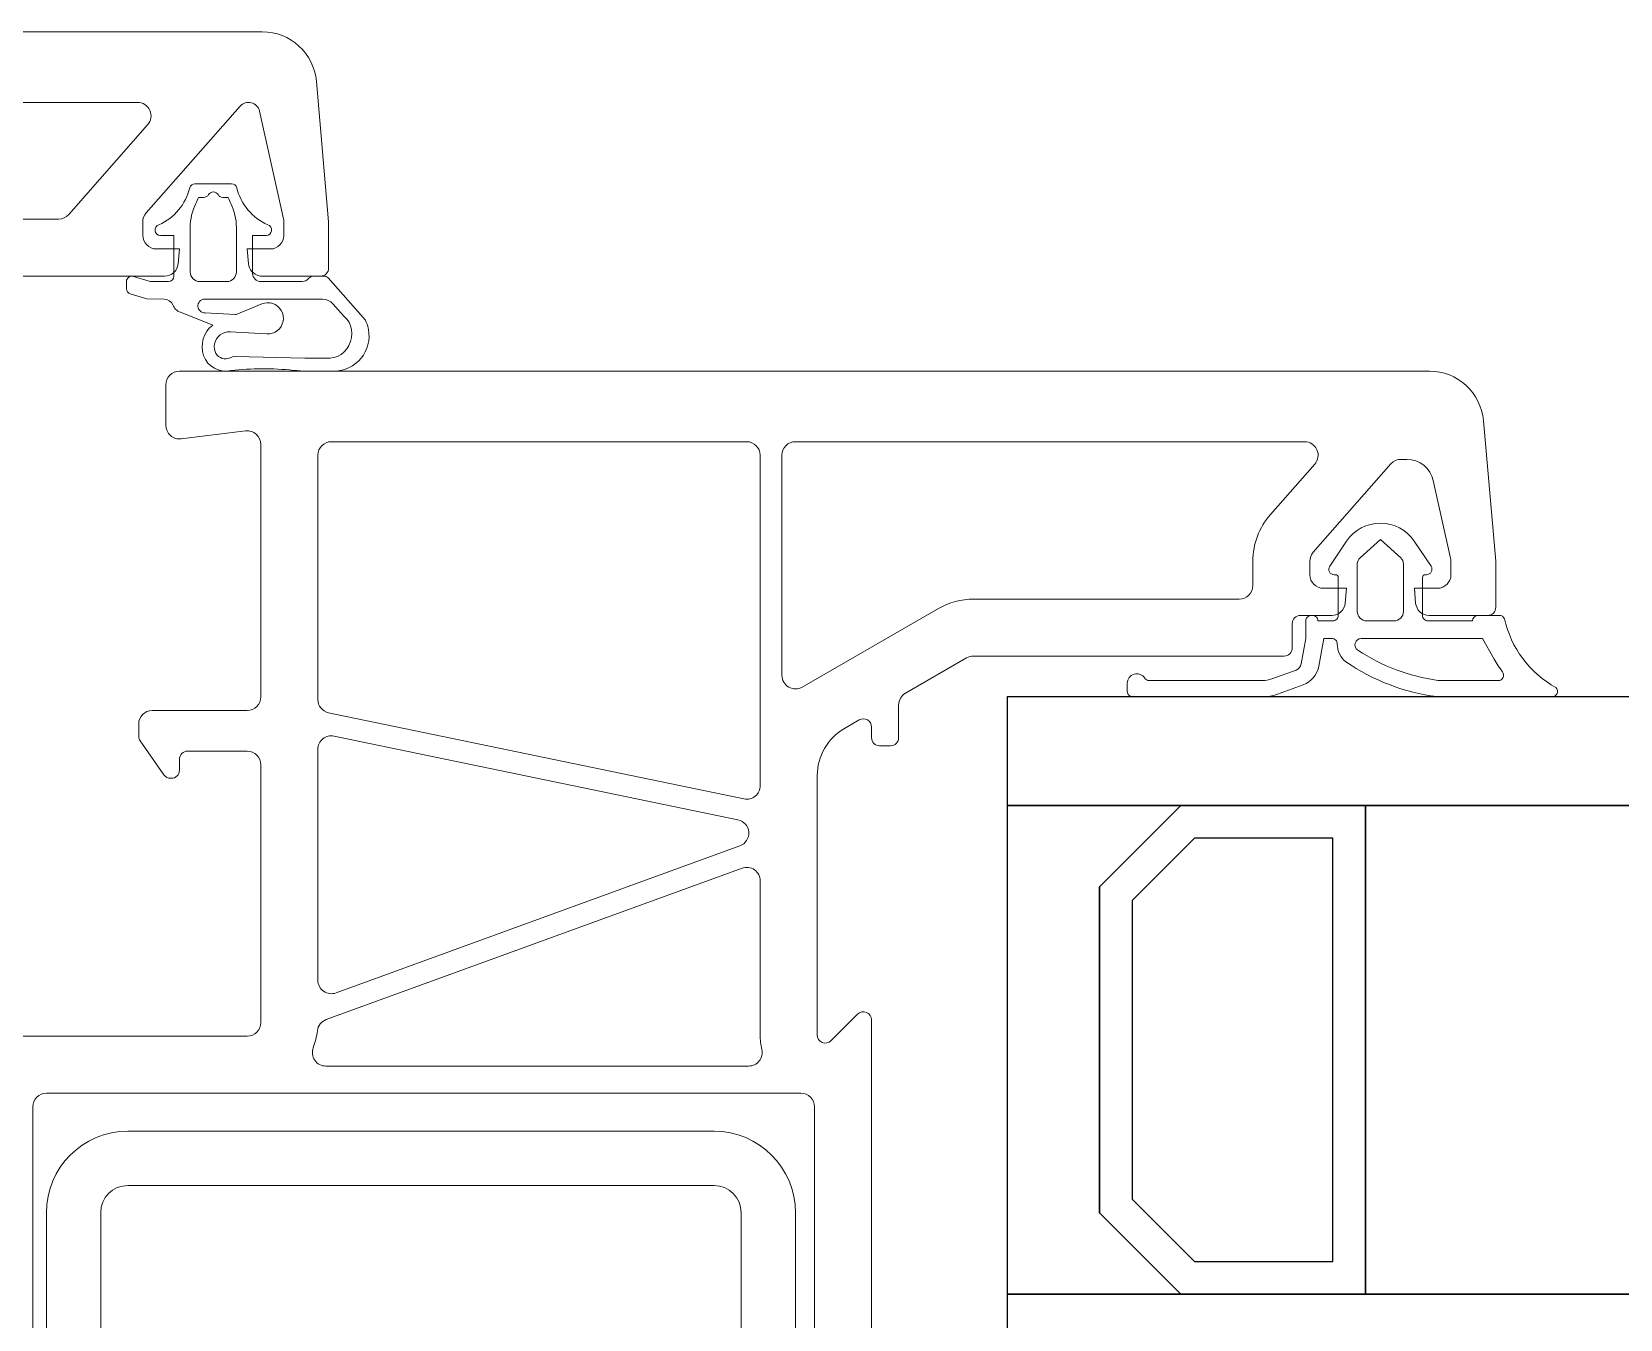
# Model space of a CAD drawing. Header units: metres. Extents: x 19 to 230, y -653 to -519.
# Drawn here: x 25.8798 to 25.9384, y -529.9719 to -529.9245 of the extents above; entities that cross this region are included whole.
import ezdxf

# ---------------------------------------------------------------- set-up
doc = ezdxf.new("R2010")
doc.units = ezdxf.units.M
doc.header["$LTSCALE"] = 0.0125
for name, color, linetype, lineweight in [('05Fenster', 171, 'Continuous', 15), ('Fenster', 65, 'Continuous', 5), ('Fenster2', 161, 'Continuous', 5)]:
    doc.layers.add(name, color=color, linetype=linetype, lineweight=lineweight)

# ---------------------------------------------------------------- blocks, each defined once
blk = doc.blocks.new('Hol18 Schnitt hor Stulp')
at = {"layer": 'Fenster', "lineweight": -3}
for p, q in [((0.0001173154408788402, -2.450000000000022e-05), (6.080315008324955e-05, -2.450000000000022e-05)), ((6.080315008324955e-05, -2.450000000000022e-05), (6.080315008324955e-05, -2.850000000000075e-05)), ((6.080315008324955e-05, -2.850000000000075e-05), (0.0001173154408788402, -2.850000000000075e-05)), ((6.080315008324955e-05, -2.850000000000075e-05), (6.080315008324955e-05, -4.65000000000014e-05)), ((6.72031500832393e-05, -2.850000000000075e-05), (6.080315008324955e-05, -2.850000000000075e-05)), ((6.72031500832393e-05, -2.850000000000075e-05), (6.42031500832363e-05, -3.150000000000028e-05)), ((6.42031500832363e-05, -3.150000000000028e-05), (6.72031500832393e-05, -2.850000000000075e-05)), ((7.400315008324054e-05, -2.850000000000075e-05), (6.72031500832393e-05, -2.850000000000075e-05)), ((7.400315008324054e-05, -4.65000000000014e-05), (7.400315008324054e-05, -2.850000000000075e-05)), ((0.0001173154408788402, -2.850000000000075e-05), (7.400315008324054e-05, -2.850000000000075e-05)), ((7.400315008324054e-05, -2.850000000000075e-05), (7.400315008324054e-05, -4.65000000000014e-05)), ((6.770315008325367e-05, -2.970000000000056e-05), (6.540315008324304e-05, -3.200000000000078e-05)), ((7.280315008326155e-05, -2.970000000000056e-05), (6.770315008325367e-05, -2.970000000000056e-05)), ((7.280315008326155e-05, -4.530000000000159e-05), (7.280315008326155e-05, -2.970000000000056e-05)), ((6.42031500832363e-05, -3.150000000000028e-05), (6.42031500832363e-05, -4.350000000000014e-05)), ((6.42031500832363e-05, -4.350000000000014e-05), (6.42031500832363e-05, -3.150000000000028e-05)), ((6.540315008324304e-05, -3.200000000000078e-05), (6.540315008324304e-05, -4.300000000000137e-05)), ((6.540315008324304e-05, -4.300000000000137e-05), (6.770315008325367e-05, -4.530000000000159e-05)), ((6.42031500832363e-05, -4.350000000000014e-05), (6.72031500832393e-05, -4.65000000000014e-05)), ((6.72031500832393e-05, -4.65000000000014e-05), (6.42031500832363e-05, -4.350000000000014e-05)), ((6.770315008325367e-05, -4.530000000000159e-05), (7.280315008326155e-05, -4.530000000000159e-05)), ((6.080315008324955e-05, -4.65000000000014e-05), (6.72031500832393e-05, -4.65000000000014e-05)), ((0.0001173154408788402, -4.65000000000014e-05), (6.080315008324955e-05, -4.65000000000014e-05)), ((6.080315008324955e-05, -4.65000000000014e-05), (6.080315008324955e-05, -5.05000000000002e-05)), ((6.72031500832393e-05, -4.65000000000014e-05), (7.400315008324054e-05, -4.65000000000014e-05)), ((7.400315008324054e-05, -4.65000000000014e-05), (0.0001173154408788402, -4.65000000000014e-05))]:
    blk.add_line(p, q, dxfattribs=at)
at = {"layer": 'Fenster2'}
for p, q in [((3.33580630783592e-05, 0), (-3.33580630783592e-05, 0)), ((3.580314784573657e-05, -7.000020284456468e-06), (3.535045247454738e-05, -1.825688514504528e-06)), ((2.875865653317877e-05, -2.600000000000172e-06), (-3.23500987869374e-05, -2.600000000000172e-06)), ((2.907808514240884e-05, -6.669339448629741e-06), (3.254258219906325e-05, -2.739467168329929e-06)), ((3.32532953882525e-05, -2.921882687283855e-06), (3.414108980703823e-05, -6.890870420512424e-06)), ((2.622448714240111e-05, -6.730668086213018e-06), (2.913371923621288e-05, -3.430647801755393e-06)), ((3.22281500668431e-05, -5.599999948440251e-06), (3.087815006683203e-05, -5.599999948440251e-06)), ((3.120673988890599e-05, -6.099999948440751e-06), (3.100315006682175e-05, -6.099999948439017e-06)), ((3.210315006682563e-05, -6.099999948439017e-06), (3.189956024476914e-05, -6.099999948440751e-06)), ((2.000311528860266e-05, -6.900020284457062e-06), (2.5849424439367e-05, -6.900020284458797e-06)), ((2.895314784542857e-05, -7.500020284455233e-06), (2.895314784542857e-05, -6.999987250386197e-06)), ((3.415314784541157e-05, -7.000015471202506e-06), (3.415314784541157e-05, -7.500020284455233e-06)), ((3.580314784548677e-05, -8.700020284500148e-06), (3.580314784573657e-05, -7.000020284456468e-06)), ((2.96031500504057e-05, -7.500000000000562e-06), (3.010315008325493e-05, -7.500000000000562e-06)), ((3.010315008325493e-05, -7.500000000000562e-06), (3.010315008325493e-05, -9.000000000000327e-06)), ((3.070315005040958e-05, -7.20701764743252e-06), (3.070315008324442e-05, -7.500000000000562e-06)), ((3.070315008324442e-05, -7.500000000000562e-06), (3.070315008324442e-05, -8.850000000001218e-06)), ((3.24031500832378e-05, -8.850000000001218e-06), (3.24031500832378e-05, -7.20701764743252e-06)), ((3.30031500832273e-05, -8.900000000000921e-06), (3.30031500832273e-05, -7.500000000000562e-06)), ((3.30031500832273e-05, -7.500000000000562e-06), (3.350315008324167e-05, -7.500000000000562e-06)), ((3.030314783855625e-05, -8.000004446472031e-06), (2.94531478454152e-05, -8.000020284455733e-06)), ((3.025563001057829e-05, -8.543589067610408e-06), (3.030314783855625e-05, -8.000004446472031e-06)), ((3.312901741037155e-05, -8.000017914455704e-06), (3.280315370687847e-05, -8.000004446472031e-06)), ((3.280315370687847e-05, -8.000004446472031e-06), (3.285173074338288e-05, -8.54377701827412e-06)), ((3.349298287944058e-05, -8.000017300094711e-06), (3.312901741037155e-05, -8.000017914455704e-06)), ((3.365314784539719e-05, -8.000020284455733e-06), (3.349298287944058e-05, -8.000017300094711e-06)), ((2.000311528860266e-05, -9.000020284456733e-06), (2.975753186648666e-05, -9.000020284456733e-06)), ((2.83543729076019e-05, -9.200000000000874e-06), (2.83543729076019e-05, -9.461422939121764e-06)), ((2.919555743369218e-05, -9.186891430808947e-06), (2.861284724853252e-05, -9.008739048807848e-06)), ((2.990315008491451e-05, -9.200000000000874e-06), (2.928326894760525e-05, -9.200000004020228e-06)), ((3.105315008325449e-05, -9.200000000000874e-06), (3.205315008325549e-05, -9.200000000000874e-06)), ((3.324118507486151e-05, -8.988262605928027e-06), (3.324203545190807e-05, -8.988451127985367e-06)), ((3.463820098581483e-05, -9.200000000000874e-06), (3.330315008323592e-05, -9.200000000000874e-06)), ((3.33498289374623e-05, -9.000208806514073e-06), (3.536381726360061e-05, -9.000020284456733e-06)), ((3.483287689587389e-05, -9.199999996482855e-06), (3.463820098581483e-05, -9.200000000000874e-06)), ((3.56322811015386e-05, -8.999999996482308e-06), (3.523287689585763e-05, -8.999999996482308e-06)), ((3.536381726360061e-05, -9.000020284456733e-06), (3.550314784547814e-05, -9.000020284456733e-06)), ((3.715867457651512e-05, -1.062611133300501e-05), (3.578218492120144e-05, -9.0676034525429e-06)), ((2.849589856662726e-05, -9.65268389031479e-06), (2.90984142696793e-05, -9.836891426789202e-06)), ((2.90984142696793e-05, -9.836891426789202e-06), (2.973907234724016e-05, -9.850000021929123e-06)), ((3.104900348593898e-05, -9.939065900814795e-06), (3.102004198435315e-05, -9.979823383320097e-06)), ((3.108536887716506e-05, -9.90312228614336e-06), (3.104900348593898e-05, -9.939065900814795e-06)), ((3.112799750404349e-05, -9.873119963567378e-06), (3.108536887716506e-05, -9.90312228614336e-06)), ((3.117555225709556e-05, -9.850000000000483e-06), (3.112799750404349e-05, -9.873119963567378e-06)), ((3.488223263159451e-05, -9.850000000000483e-06), (3.117555225709556e-05, -9.850000000000483e-06)), ((3.558062147834828e-05, -9.849999996531036e-06), (3.488223263159451e-05, -9.850000000000483e-06)), ((3.568574802484403e-05, -9.861176501032437e-06), (3.558062147834828e-05, -9.849999996531036e-06)), ((3.578617478189328e-05, -9.894206358546445e-06), (3.568574802484403e-05, -9.861176501032437e-06)), ((3.587741206897976e-05, -9.947612935597844e-06), (3.578617478189328e-05, -9.894206358546445e-06)), ((3.595538103001727e-05, -1.001900863668165e-05), (3.587741206897976e-05, -9.947612935597844e-06)), ((3.033857621928537e-05, -1.033238205431705e-05), (3.153776365275029e-05, -1.080251741311655e-05)), ((3.098770360210334e-05, -1.007055538406083e-05), (3.098534106241169e-05, -1.011768395983541e-05)), ((3.098534106241169e-05, -1.011768395983541e-05), (3.099237927767229e-05, -1.016402378568523e-05)), ((3.099939279230246e-05, -1.002411631535749e-05), (3.098770360210334e-05, -1.007055538406083e-05)), ((3.099237927767229e-05, -1.016402378568523e-05), (3.1008597483978e-05, -1.020812134490921e-05)), ((3.102004198435315e-05, -9.979823383320097e-06), (3.099939279230246e-05, -1.002411631535749e-05)), ((3.1008597483978e-05, -1.020812134490921e-05), (3.103348697347519e-05, -1.024859345279995e-05)), ((3.103348697347519e-05, -1.024859345279995e-05), (3.106626705071114e-05, -1.028417064225136e-05)), ((3.106626705071114e-05, -1.028417064225136e-05), (3.110590952046244e-05, -1.031373698246255e-05)), ((3.110590952046244e-05, -1.031373698246255e-05), (3.115117093843711e-05, -1.033636508174923e-05)), ((3.115117093843711e-05, -1.033636508174923e-05), (3.12006316138258e-05, -1.035134517654406e-05)), ((3.12006316138258e-05, -1.035134517654406e-05), (3.125274013981993e-05, -1.035820739417152e-05)), ((3.125274013981993e-05, -1.035820739417152e-05), (3.237021036520127e-05, -1.041545920612598e-05)), ((3.237021036520127e-05, -1.041545920612598e-05), (3.239987175029935e-05, -1.041367714508037e-05)), ((3.239987175029935e-05, -1.041367714508037e-05), (3.333980618216992e-05, -1.002335317265915e-05)), ((3.333980618216992e-05, -1.002335317265915e-05), (3.343821179166429e-05, -9.992501603890702e-06)), ((3.343821179166429e-05, -9.992501603890702e-06), (3.354054570861575e-05, -9.979724565289949e-06)), ((3.354054570861575e-05, -9.979724565289949e-06), (3.364351607468286e-05, -9.985433066250077e-06)), ((3.364351607468286e-05, -9.985433066250077e-06), (3.374381055837317e-05, -1.000944347677793e-05)), ((3.374381055837317e-05, -1.000944347677793e-05), (3.38382029054507e-05, -1.005098343447204e-05)), ((3.38382029054507e-05, -1.005098343447204e-05), (3.392365672055808e-05, -1.010871668972665e-05)), ((3.392365672055808e-05, -1.010871668972665e-05), (3.399742314125209e-05, -1.018078608996595e-05)), ((3.399742314125209e-05, -1.018078608996595e-05), (3.405712926313198e-05, -1.0264873320176e-05)), ((3.405712926313198e-05, -1.0264873320176e-05), (3.410085447078104e-05, -1.035827347803733e-05)), ((3.410085447078104e-05, -1.035827347803733e-05), (3.412719221992933e-05, -1.045798208470713e-05)), ((3.412719221992933e-05, -1.045798208470713e-05), (3.41352952827334e-05, -1.056079173234262e-05)), ((3.637393097236097e-05, -1.049290495762703e-05), (3.595538103001727e-05, -1.001900863668165e-05)), ((3.647261128264523e-05, -1.058751333923857e-05), (3.637393097236097e-05, -1.049290495762703e-05)), ((3.188697683786934e-05, -1.111241474448764e-05), (3.180433749483402e-05, -1.116514495031785e-05)), ((3.197766452317508e-05, -1.10751927167186e-05), (3.188697683786934e-05, -1.111241474448764e-05)), ((3.20735196097377e-05, -1.105466132600777e-05), (3.197766452317508e-05, -1.10751927167186e-05)), ((3.217149699985544e-05, -1.105147280784646e-05), (3.20735196097377e-05, -1.105466132600777e-05)), ((3.352774367584854e-05, -1.112845990436373e-05), (3.217149699985544e-05, -1.105147280784646e-05)), ((3.37316203614102e-05, -1.11032783646197e-05), (3.363081568799609e-05, -1.112504763403632e-05)), ((3.382691503017732e-05, -1.106385236591088e-05), (3.37316203614102e-05, -1.11032783646197e-05)), ((3.391363427324157e-05, -1.100803788607434e-05), (3.382691503017732e-05, -1.106385236591088e-05)), ((3.398898852211008e-05, -1.093763035487673e-05), (3.391363427324157e-05, -1.100803788607434e-05)), ((3.405055379543387e-05, -1.085489462863617e-05), (3.398898852211008e-05, -1.093763035487673e-05)), ((3.409634967296848e-05, -1.076249213475058e-05), (3.405055379543387e-05, -1.085489462863617e-05)), ((3.412490300144788e-05, -1.066339525939049e-05), (3.409634967296848e-05, -1.076249213475058e-05)), ((3.41352952827334e-05, -1.056079173234262e-05), (3.412490300144788e-05, -1.066339525939049e-05)), ((3.655275515132561e-05, -1.070102331052376e-05), (3.647261128264523e-05, -1.058751333923857e-05)), ((3.661183189093697e-05, -1.082985058916894e-05), (3.655275515132561e-05, -1.070102331052376e-05)), ((3.664797604682746e-05, -1.096992722122818e-05), (3.661183189093697e-05, -1.082985058916894e-05)), ((3.666004630192843e-05, -1.1116830034099e-05), (3.664797604682746e-05, -1.096992722122818e-05)), ((3.66476615162592e-05, -1.126592030620092e-05), (3.666004630192843e-05, -1.1116830034099e-05)), ((3.727152491186936e-05, -1.096874669317786e-05), (3.726113653187979e-05, -1.091727986179784e-05)), ((3.160125999285279e-05, -1.149146838847273e-05), (3.159045075307176e-05, -1.158889988213743e-05)), ((3.159045075307176e-05, -1.158889988213743e-05), (3.159710981356922e-05, -1.168670270691903e-05)), ((3.159710981356922e-05, -1.168670270691903e-05), (3.162102563114555e-05, -1.178176988996145e-05)), ((3.162919414798071e-05, -1.139750340244106e-05), (3.160125999285279e-05, -1.149146838847273e-05)), ((3.167336581397229e-05, -1.13099899775055e-05), (3.162919414798071e-05, -1.139750340244106e-05)), ((3.173237175774224e-05, -1.12317082157417e-05), (3.167336581397229e-05, -1.13099899775055e-05)), ((3.180433749483402e-05, -1.116514495031785e-05), (3.173237175774224e-05, -1.12317082157417e-05)), ((3.363081568799609e-05, -1.112504763403632e-05), (3.352774367584854e-05, -1.112845990436373e-05)), ((3.637255044988685e-05, -1.179206359466257e-05), (3.647145060728385e-05, -1.167978199710304e-05)), ((3.647145060728385e-05, -1.167978199710304e-05), (3.655185097345415e-05, -1.155191163400293e-05)), ((3.655185097345415e-05, -1.155191163400293e-05), (3.66112127616891e-05, -1.141249024297526e-05)), ((3.66112127616891e-05, -1.141249024297526e-05), (3.66476615162592e-05, -1.126592030620092e-05)), ((3.162102563114555e-05, -1.178176988996145e-05), (3.165234698598862e-05, -1.185010250499309e-05)), ((3.165234698598862e-05, -1.185010250499309e-05), (3.169589970536402e-05, -1.191136859825248e-05)), ((3.169589970536402e-05, -1.191136859825248e-05), (3.175014573214563e-05, -1.196340456778577e-05)), ((3.175014573214563e-05, -1.196340456778577e-05), (3.181316937689305e-05, -1.20043727719326e-05)), ((3.181316937689305e-05, -1.20043727719326e-05), (3.188274496998544e-05, -1.203282642533651e-05)), ((3.188274496998544e-05, -1.203282642533651e-05), (3.195641546088757e-05, -1.204776069193073e-05)), ((3.195641546088757e-05, -1.204776069193073e-05), (3.203157918835187e-05, -1.204864817056298e-05)), ((3.203157918835187e-05, -1.204864817056298e-05), (3.210558175781308e-05, -1.203545752006749e-05)), ((3.210558175781308e-05, -1.203545752006749e-05), (3.217580978073786e-05, -1.200865456608795e-05)), ((3.217580978073786e-05, -1.200865456608795e-05), (3.22620368423121e-05, -1.197558559623557e-05)), ((3.22620368423121e-05, -1.197558559623557e-05), (3.235287488795313e-05, -1.195893890362787e-05)), ((3.235287488795313e-05, -1.195893890362787e-05), (3.492916408259772e-05, -1.20184888540275e-05)), ((3.492916408259772e-05, -1.20184888540275e-05), (3.572437936852357e-05, -1.20184888540275e-05)), ((3.572437936852357e-05, -1.20184888540275e-05), (3.586099879743232e-05, -1.202399067653202e-05)), ((3.586099879743232e-05, -1.202399067653202e-05), (3.599839455331599e-05, -1.200303472289298e-05)), ((3.599839455331599e-05, -1.200303472289298e-05), (3.61322281170473e-05, -1.1956282715192e-05)), ((3.61322281170473e-05, -1.1956282715192e-05), (3.625827345227206e-05, -1.18852109324899e-05)), ((3.625827345227206e-05, -1.18852109324899e-05), (3.637255044988685e-05, -1.179206359466257e-05)), ((7.635875982209273e-05, -1.250000000769906e-05), (3.030383808599879e-05, -1.250000001267078e-05)), ((3.499931734279871e-05, -1.250000000010965e-05), (3.601352395879442e-05, -1.250000000000036e-05)), ((2.980383808598441e-05, -1.300000320910051e-05), (2.980384767525823e-05, -1.450000000711993e-05)), ((7.880384281502839e-05, -1.95000000078327e-05), (7.835114921850295e-05, -1.432568852220532e-05)), ((3.036489509386509e-05, -1.499625922635889e-05), (3.274279546203185e-05, -1.470374137769494e-05)), ((3.33038428806387e-05, -1.520000059693563e-05), (3.33038428806387e-05, -2.449998152252719e-05)), ((5.120384281517842e-05, -1.510000000783454e-05), (3.59038428806302e-05, -1.510000000783454e-05)), ((7.175935849898507e-05, -1.510000000772872e-05), (5.300384281517467e-05, -1.510000000783801e-05)), ((3.540384288061582e-05, -1.560000000783504e-05), (3.540384288061582e-05, -2.459309771458106e-05)), ((5.17038428151928e-05, -2.776849359366167e-05), (5.17038428151928e-05, -1.560000000783331e-05)), ((5.250384281518805e-05, -1.560000000783851e-05), (5.250384281518805e-05, -2.370443606592582e-05)), ((7.531897377960339e-05, -1.575000000782721e-05), (7.552635551622e-05, -1.575000000780119e-05)), ((7.050351675899624e-05, -1.778062662545141e-05), (7.21344212021302e-05, -1.593064780948394e-05)), ((7.207878011170066e-05, -1.916934739282401e-05), (7.494391107665255e-05, -1.591935220607126e-05)), ((7.65022394396131e-05, -1.653170990642029e-05), (7.714178477633005e-05, -1.939085014389039e-05)), ((7.45531500832286e-05, -1.869998648045511e-05), (7.380241008322908e-05, -1.937595548045547e-05)), ((7.530388908325025e-05, -1.937595548045547e-05), (7.45531500832286e-05, -1.869998648045511e-05)), ((7.330773508323896e-05, -1.876395948045492e-05), (7.268709408325691e-05, -1.968851648045597e-05)), ((7.641920521689327e-05, -1.968851667956753e-05), (7.5798565083246e-05, -1.876395948045492e-05)), ((6.985384281468776e-05, -2.040000000783256e-05), (6.985384281468776e-05, -1.949999519457873e-05)), ((7.195384281472039e-05, -2.00000000078332e-05), (7.195384281472039e-05, -1.949999519457873e-05)), ((7.370315008325967e-05, -1.959889848045585e-05), (7.370315008325967e-05, -2.134998648045498e-05)), ((7.540315008325305e-05, -2.134998648045498e-05), (7.540315008325305e-05, -1.959889848045585e-05)), ((7.715384281470339e-05, -1.949999519457873e-05), (7.715384281470339e-05, -2.00000000078332e-05)), ((7.880384281477859e-05, -2.120000000783301e-05), (7.880384281502839e-05, -1.95000000078327e-05)), ((7.285315008323523e-05, -1.999998648045606e-05), (7.290315008326442e-05, -1.999998648045606e-05)), ((7.30031500832673e-05, -2.009998648045547e-05), (7.30031500832673e-05, -2.149998648045583e-05)), ((7.610315008324542e-05, -2.149998648045583e-05), (7.610315008324542e-05, -2.009998640574787e-05)), ((7.620315000853028e-05, -1.999998648045606e-05), (7.625315008324973e-05, -1.999998648045606e-05)), ((5.956700259365788e-05, -2.090000000783306e-05), (6.935384281470114e-05, -2.090000000783132e-05)), ((7.33038428147037e-05, -2.05000000078337e-05), (7.245384281470701e-05, -2.05000000078337e-05)), ((7.325629675208889e-05, -2.104356821959301e-05), (7.33038428147037e-05, -2.05000000078337e-05)), ((7.665384281468901e-05, -2.05000000078337e-05), (7.580384281472008e-05, -2.05000000078337e-05)), ((7.580384281472008e-05, -2.05000000078337e-05), (7.585138887730714e-05, -2.104356821959301e-05)), ((5.32535035089321e-05, -2.413764448920205e-05), (5.82670025936205e-05, -2.124833395799296e-05)), ((7.160384281476584e-05, -2.15000000078347e-05), (7.275819855803722e-05, -2.15000000078347e-05)), ((7.205315008323998e-05, -2.149998648045583e-05), (7.20031500832663e-05, -2.149998648045583e-05)), ((7.634948707138656e-05, -2.15000000078347e-05), (7.850384281476996e-05, -2.15000000078347e-05)), ((7.893885044740756e-05, -2.150000000000069e-05), (7.814696632846285e-05, -2.150000000000069e-05)), ((7.130384281478497e-05, -2.270000000783277e-05), (7.130384281478497e-05, -2.180000000783291e-05)), ((7.180315008323279e-05, -2.169998648045464e-05), (7.180315008323279e-05, -2.235005648045657e-05)), ((7.280315008326155e-05, -2.169998648045464e-05), (7.225315008324573e-05, -2.169998648045464e-05)), ((7.405315008324198e-05, -2.169998648045464e-05), (7.505315008324298e-05, -2.169998648045464e-05)), ((7.79469663289567e-05, -2.169998648045464e-05), (7.630315008325117e-05, -2.169998648045464e-05)), ((7.180315008323279e-05, -2.235005648045657e-05), (7.163859508324544e-05, -2.328329048045634e-05)), ((7.228375008325183e-05, -2.336763748045541e-05), (7.246317708325956e-05, -2.235005648045657e-05)), ((7.246317708325956e-05, -2.235005648045657e-05), (7.25899696434329e-05, -2.235005648045657e-05)), ((7.25899696434329e-05, -2.235005648045657e-05), (7.276086836463524e-05, -2.235005997089021e-05)), ((7.276086836463524e-05, -2.235005997089021e-05), (7.276101300057736e-05, -2.235005648045657e-05)), ((7.831166408375778e-05, -2.235005648045657e-05), (7.384728530060447e-05, -2.235005648045657e-05)), ((7.874807552479823e-05, -2.311227094979607e-05), (7.831166408375778e-05, -2.235005648045657e-05)), ((5.705384284546144e-05, -2.436891107713245e-05), (5.930884096483346e-05, -2.306698730594053e-05)), ((5.955884096484065e-05, -2.300000000783273e-05), (7.100384281477634e-05, -2.300000000783273e-05)), ((7.021040760224473e-05, -2.390002768177732e-05), (6.60387685526842e-05, -2.390002798986074e-05)), ((7.144616908325019e-05, -2.351295448045632e-05), (7.055379292278396e-05, -2.383922226806799e-05)), ((7.68054714800348e-05, -2.390002774373817e-05), (7.889428265747678e-05, -2.390002774373817e-05)), ((6.522779128853573e-05, -2.400002782735645e-05), (6.522779179821137e-05, -2.430002760538987e-05)), ((6.542779176113567e-05, -2.450002774373981e-05), (7.021040766122533e-05, -2.450002774373981e-05)), ((7.075982418128235e-05, -2.440273912237938e-05), (7.170647008325481e-05, -2.405662948045534e-05)), ((7.676568298561892e-05, -2.450002774373981e-05), (8.08809407703559e-05, -2.450002774373981e-05)), ((3.280384288062432e-05, -2.499998152252596e-05), (2.930384288060695e-05, -2.499998152252596e-05)), ((3.580223697766116e-05, -2.508266511594762e-05), (5.110223691220939e-05, -2.825806099502823e-05)), ((5.680384278458628e-05, -2.600002629218716e-05), (5.680384284545426e-05, -2.48019237539393e-05)), ((2.880384288062032e-05, -2.549998152252646e-05), (2.880384288062032e-05, -2.594972889514123e-05)), ((5.480384281508766e-05, -2.566794920026531e-05), (5.535384278460009e-05, -2.53504065698875e-05)), ((5.580384278458528e-05, -2.561021419103873e-05), (5.580384278458528e-05, -2.600002629218716e-05)), ((2.88580972673258e-05, -2.612180182604701e-05), (2.973353358168285e-05, -2.737205445343255e-05)), ((5.088373950765113e-05, -2.902976142454654e-05), (3.600544878359924e-05, -2.594188800918683e-05)), ((5.61038427845939e-05, -2.630002629218711e-05), (5.650384278460541e-05, -2.630002629218711e-05)), ((3.030384288060795e-05, -2.719998152252677e-05), (3.030384288060795e-05, -2.679998152140331e-05)), ((3.060384741368494e-05, -2.649998152143632e-05), (3.280384288095739e-05, -2.64999815229091e-05)), ((3.540384288061582e-05, -2.643145541055339e-05), (3.540384288061582e-05, -3.493458378622978e-05)), ((2.9979279194986e-05, -2.749998152252672e-05), (3.000384288059932e-05, -2.749998152252672e-05)), ((3.33038428806387e-05, -2.699998152290266e-05), (3.33038428806387e-05, -3.65000000075999e-05)), ((5.380384281433725e-05, -3.695147186949348e-05), (5.380384281511441e-05, -2.740000000783435e-05)), ((3.607485295228918e-05, -3.540443009662428e-05), (5.095314367634107e-05, -2.998917513630586e-05)), ((5.103283274474069e-05, -3.081151290539388e-05), (3.571213392872252e-05, -3.638779124258591e-05)), ((5.170384281430462e-05, -3.695147186940674e-05), (5.170384281641405e-05, -3.128135921594104e-05)), ((5.529171078039186e-05, -3.618786797215251e-05), (5.431597484867323e-05, -3.716360390386073e-05)), ((5.580384281472783e-05, -7.92000000022601e-05), (5.580384281472783e-05, -3.640000000655619e-05)), ((3.280384288062432e-05, -3.700000000760387e-05), (2.330384288196097e-05, -3.700000000752927e-05)), ((3.570211822986891e-05, -3.810000000760427e-05), (5.127728815287891e-05, -3.810000000760254e-05)), ((5.320384281473634e-05, -3.910000000760354e-05), (2.540384288171604e-05, -3.910000000760354e-05)), ((2.490384288170167e-05, -3.960000000759363e-05), (2.490384288145187e-05, -5.230000000781138e-05)), ((5.37038428146952e-05, -8.119930291399825e-05), (5.370384281475071e-05, -3.960000000760404e-05)), ((5.000315008327205e-05, -4.050000399946976e-05), (2.840315008326155e-05, -4.050000399946976e-05)), ((2.840315008326155e-05, -4.250000399947003e-05), (5.000315008327205e-05, -4.250000399947003e-05)), ((2.54031500832308e-05, -4.350000399947103e-05), (2.54031500832308e-05, -5.15000000000012e-05)), ((2.740315008326055e-05, -5.15000000000012e-05), (2.740315008326055e-05, -4.350000399947103e-05)), ((5.10031500832453e-05, -4.350000399947103e-05), (5.10031500832453e-05, -7.310000000000129e-05)), ((5.30031500832473e-05, -7.310000000000129e-05), (5.30031500832473e-05, -4.350000399947103e-05))]:
    blk.add_line(p, q, dxfattribs=at)
for centre, radius, start, end in [((3.33580630783592e-05, -2.000000000000265e-06), 1.999999999999907e-06, 4.999999999999945, 90.00000000000325), ((2.875865653317877e-05, -3.100000000000672e-06), 5.000000000000539e-07, 318.6012421151609, 90), ((3.285145881051776e-05, -3.011766631245277e-06), 4.117666312443845e-07, 12.60853160667939, 138.6012421151725), ((2.874143431400022e-05, -5.277321272733823e-06), 2.000000000000202e-06, 293.7238358240788, 346.545785949473), ((3.087815006683203e-05, -5.799999948439064e-06), 2.000000000002728e-07, 89.99999999996743, 163.3388588739452), ((3.22281500668431e-05, -5.799999948439064e-06), 2.000000000000243e-07, 16.66114112586753, 90.00000000003257), ((3.436486581967491e-05, -5.277321272733823e-06), 2.000000000000192e-06, 193.4542140505538, 246.2761641759409), ((3.270315005043933e-05, -7.20701764743252e-06), 2.000000000000247e-06, 154.0299339540629, 180), ((2.874143431400022e-05, -5.277321272737293e-06), 2.406690331154309e-06, 334.0299339541704, 340.0116002603997), ((3.120673988890599e-05, -5.899999948440204e-06), 1.999999999999952e-07, 270, 330.0000047029731), ((3.155315004221837e-05, -6.099999934222958e-06), 1.999999857830532e-07, 89.99999294551547, 149.9999976484988), ((3.155315008326887e-05, -6.099999948440751e-06), 1.999999999999906e-07, 29.9999999999718, 90.00000470297883), ((3.189956024476914e-05, -5.899999948440204e-06), 2.000000000000455e-07, 210.0000000000279, 270), ((3.436486581967491e-05, -5.277321272733823e-06), 2.406690331154664e-06, 199.9883997396951, 205.9700660459274), ((3.04031500832358e-05, -7.207017647430786e-06), 2.000000000000227e-06, 359.999999999974, 25.97006604590779), ((2.5849424439367e-05, -6.400020284458297e-06), 5e-07, 269.9999999999739, 318.6012421151529), ((2.94531478454152e-05, -6.999987250386197e-06), 5e-07, 138.6012421151805, 180.0000000000259), ((3.365314784539719e-05, -7.000015471202506e-06), 4.999999999996567e-07, 359.999999999974, 12.60862225049606), ((2.94531478454152e-05, -7.500020284455233e-06), 5e-07, 180.0000000000259, 269.999999999987), ((2.96031500504057e-05, -7.300000000000015e-06), 2.000000000001329e-07, 106.5763025659025, 270), ((3.350315008324167e-05, -7.300000000000015e-06), 2.000000000000455e-07, 270, 73.42369743397188), ((3.365314784539719e-05, -7.500020284455233e-06), 4.999999999998863e-07, 270.000000000013, 359.999999999974), ((2.975753186648666e-05, -8.500020284456233e-06), 5e-07, 270, 355.0010454105376), ((3.33498289374623e-05, -8.500208806515308e-06), 4.999999999999922e-07, 184.9988888624619, 257.4502221858037), ((3.550314784547814e-05, -8.70002028445678e-06), 3.000000000001819e-07, 270, 359.9999999917058), ((2.855437290760765e-05, -9.200000000000874e-06), 2.000000000002156e-07, 73.00000000000324, 179.9999999999349), ((2.928326894510724e-05, -8.90000000401854e-06), 2.999999999997271e-07, 252.9999999999335, 270.0000004807818), ((2.990315008324917e-05, -9.000000000000327e-06), 1.999999999999318e-07, 270.0000004808144, 0), ((3.105315008325449e-05, -8.850000000001218e-06), 3.49999999999909e-07, 180, 270.0000000000179), ((3.205315008325549e-05, -8.850000000001218e-06), 3.49999999999909e-07, 269.9999999999821, 0), ((3.330315008323592e-05, -8.900000000000921e-06), 2.999999999999546e-07, 180, 270), ((3.33498289374623e-05, -8.500208806515308e-06), 5.000000000002136e-07, 257.5500341232929, 269.9999999999349), ((3.483287689587389e-05, -8.899999996482902e-06), 2.999999999999546e-07, 270, 323.1301023542432), ((3.523287689585763e-05, -9.199999996482855e-06), 2.000000000002728e-07, 89.9999999999023, 143.1301023539997), ((3.56322811015386e-05, -9.199999996482855e-06), 2.000000000000435e-07, 41.45126213468539, 90.00000000009771), ((2.855437290760765e-05, -9.461422939121764e-06), 2.000000000000455e-07, 180, 252.9999999999845), ((2.973907127548636e-05, -1.020000002192878e-05), 3.499999999999584e-07, 23.07330765374889, 89.99982455012311), ((3.052107482451327e-05, -9.866877748119715e-06), 4.999999999998514e-07, 203.0733076537513, 248.5925889689583), ((3.214032652867904e-05, -1.160058882630419e-05), 9.999999999999682e-07, 127.053671471242, 199.233582666073), ((3.599229011419514e-05, -1.120017342547477e-05), 1.29999999999985e-06, 270.9358952165121, 10.25448439572291), ((3.599229011419514e-05, -1.120017342547477e-05), 1.300000000000364e-06, 12.56872092126395, 26.20513239960585), ((3.199869901115981e-05, -1.165000184366431e-05), 8.499999999999155e-07, 199.2335826660749, 283.4490085232758), ((3.030383808599879e-05, -1.300000001267128e-05), 5e-07, 90, 180.0003662839279), ((3.337598270700126e-05, -2.345490962695797e-05), 1.104140773394016e-05, 84.11842605853968, 96.13280510092649), ((3.504096135281687e-05, -7.500173425474196e-06), 5e-06, 263.8744602276272, 269.5227892794389), ((7.635875982228701e-05, -1.450000000769933e-05), 2.000000000000114e-06, 4.999999999992951, 90.00000000591777), ((3.030384767524485e-05, -1.450000000711819e-05), 5e-07, 180.0000000000259, 277.0130170516524), ((3.280384288062432e-05, -1.520000059693563e-05), 4.999999999998161e-07, 0, 97.01301705165562), ((3.59038428806302e-05, -1.560000000783504e-05), 5e-07, 90, 180), ((5.120384281517842e-05, -1.560000000783504e-05), 4.999999999998863e-07, 5.211020790109826e-11, 90.00000000002606), ((5.300384281517467e-05, -1.560000000783851e-05), 5e-07, 89.99999999998697, 180), ((7.175935849909609e-05, -1.560000000772922e-05), 4.999999999999035e-07, 318.6012421151805, 90.00000001558095), ((7.531897377968666e-05, -1.625000000782598e-05), 4.999999999999685e-07, 90.00000000700881, 138.6012421151528), ((7.552635551635878e-05, -1.675000000780219e-05), 1e-06, 12.60862225051322, 90.00000000702184), ((7.245384281470701e-05, -1.949999519457873e-05), 2.599999999999909e-06, 138.601242115168, 179.999999999985), ((7.45531500832286e-05, -1.959998604754952e-05), 1.499999647704027e-06, 33.87281109991316, 146.1271889000868), ((7.245384281470701e-05, -1.949999519457873e-05), 5.000000000001138e-07, 138.6012421151897, 180.0000000000259), ((7.28531495723661e-05, -1.979998650234772e-05), 1.999999781090673e-07, 146.1272582647687, 270.0001463595797), ((7.400314860633861e-05, -1.959889753391786e-05), 2.9999852307744e-07, 132.0000846609899, 180.0001807762818), ((7.510315106018517e-05, -1.959889865693273e-05), 2.999990230758222e-07, 3.370486196221571e-05, 48.00012982015775), ((7.625315009415767e-05, -1.979998676891401e-05), 1.999997115415229e-07, 269.999996879929, 33.87281627295909), ((7.665384281468901e-05, -1.949999519457873e-05), 5.000000000007167e-07, 359.9999999999218, 12.60862225044228), ((6.935384281470114e-05, -2.040000000783256e-05), 5e-07, 270.000000000013, 0), ((7.245384281470701e-05, -2.00000000078332e-05), 5e-07, 180, 269.9999999999739), ((7.290315015795468e-05, -2.009998640574787e-05), 9.999992529267792e-08, 359.9999571957313, 90.00004280426927), ((7.620315000853028e-05, -2.009998640574787e-05), 9.999992529253632e-08, 89.99999999993486, 179.9999999998697), ((7.665384281468901e-05, -2.00000000078332e-05), 5e-07, 270.000000000026, 0), ((5.956700259365788e-05, -2.350000000783323e-05), 2.599999999999894e-06, 89.99999999999675, 119.9999999999773), ((7.275819855803722e-05, -2.10000000078342e-05), 5e-07, 270.0000000000391, 355.001111137538), ((7.634948707138656e-05, -2.10000000078342e-05), 4.999999999999922e-07, 184.9988888624619, 269.9999999999609), ((7.160384281476584e-05, -2.180000000783291e-05), 2.999999999999546e-07, 90, 179.9999999999566), ((7.200314993383028e-05, -2.169998633104117e-05), 1.999998505849011e-07, 89.99995719573073, 180.0000428043338), ((7.205315023264824e-05, -2.169998633104117e-05), 1.999998505849011e-07, 359.999957195601, 90.0000428042367), ((7.280315023266981e-05, -2.149998662987103e-05), 1.999998505847874e-07, 269.9999571956981, 4.280426870770668e-05), ((7.40531498217567e-05, -2.134998674193159e-05), 3.499997385236906e-07, 179.9999571956755, 270.0000428042692), ((7.505315034472826e-05, -2.134998674193159e-05), 3.49999738523918e-07, 269.9999571957503, 4.280432453280245e-05), ((7.63031499338429e-05, -2.149998662987103e-05), 1.999998505851285e-07, 179.9999571957965, 270.000042804367), ((7.814696632846285e-05, -2.170000000000123e-05), 2.000000000000455e-07, 90, 179.9961269355664), ((7.850384281476996e-05, -2.120000000783301e-05), 3.000000000001819e-07, 270.0000000000211, 359.9999999999131), ((7.893885044740756e-05, -2.170000000000123e-05), 1.999999999999309e-07, 23.87919585210818, 90), ((8.290969921426194e-05, -2.076510212194356e-05), 3.883028776990102e-06, 192.7040358343206, 240.9188643111976), ((7.100384281477634e-05, -2.270000000783277e-05), 3.000000000001819e-07, 270, 359.9999999999566), ((7.276576578837957e-05, -2.255000000000139e-05), 2.000000000000954e-07, 6.513775987637282e-11, 91.3617015945677), ((7.3815765788382e-05, -2.254999999999965e-05), 8.499999999999091e-07, 180.0000000000152, 231.0605586662355), ((7.385245758281811e-05, -2.258669175476957e-05), 2.366917944351219e-07, 91.2521495837649, 236.6244954336118), ((7.763087577605798e-05, -1.685108557606188e-05), 7.104997428319911e-06, 236.624495433612, 262.2297330520352), ((5.955884096484065e-05, -2.350000000783323e-05), 5.00000000000181e-07, 90, 119.9999999999735), ((7.13431531884634e-05, -2.323119680072878e-05), 2.999994411057426e-07, 290.0833606076305, 350.0001311998095), ((7.139742339887234e-05, -2.321135470631681e-05), 8.999996093956745e-07, 290.0832628891978, 350.0000334813799), ((7.763087577605798e-05, -1.685108557606188e-05), 7.704997428319892e-06, 235.6336585571838, 262.5860518937287), ((8.281875081081469e-05, -2.078157619235174e-05), 4.690686019805547e-06, 209.7936088749908, 216.6365326176464), ((5.300384281517467e-05, -2.370443606592408e-05), 5e-07, 180.0000000000259, 299.9551135044566), ((6.55777915631317e-05, -2.400002757069718e-05), 3.500002746102058e-07, 33.05573149628777, 180.0000420157203), ((6.603876923669261e-05, -2.370002826592235e-05), 1.999997239400146e-07, 213.0554931866876, 269.9998040493241), ((7.021040752838714e-05, -2.290002768177805e-05), 9.999999999997814e-07, 270.000004231401, 290.0832653604849), ((7.68054714800348e-05, -2.290002774373891e-05), 9.999999999997581e-07, 262.2297330519957, 269.9999999999609), ((7.889428265747678e-05, -2.370002774373936e-05), 2.000000000000455e-07, 270, 36.63653261763996), ((3.280384288062432e-05, -2.449998152252719e-05), 5e-07, 270, 0), ((5.730384284544088e-05, -2.480192377902861e-05), 5.000000000001143e-07, 119.9999999990861, 179.9999971250277), ((6.542779169943502e-05, -2.43000278425283e-05), 1.999999012099621e-07, 179.9999320646049, 270.0000176731851), ((7.021040766122533e-05, -2.290002774373891e-05), 1.600000000000137e-06, 270, 290.0832611290845), ((7.676568298561892e-05, -2.350002774373881e-05), 1.000000000000441e-06, 262.5860518937419, 270.000000000013), ((8.08809407703559e-05, -2.430002774373927e-05), 2.000000000000455e-07, 270, 44.99999999999979), ((2.930384288060695e-05, -2.549998152252646e-05), 5e-07, 90, 180), ((3.59038428806302e-05, -2.459309771458106e-05), 4.999999999998863e-07, 180, 258.2751601397591), ((5.580384281508866e-05, -2.740000000783435e-05), 2.000000000000114e-06, 120.000000000047, 180), ((5.550384278460441e-05, -2.561021419103873e-05), 2.999999999999655e-07, 0, 119.9999999945582), ((2.910384288060119e-05, -2.594972889514123e-05), 3.000000000001819e-07, 180, 214.9999999999951), ((3.59038428806302e-05, -2.643145541055339e-05), 5.000000000000419e-07, 78.27516013975243, 180), ((5.61038427845939e-05, -2.600002629218716e-05), 2.999999999999546e-07, 180, 270), ((5.650384278460541e-05, -2.600002629218716e-05), 2.999999999999546e-07, 270, 0), ((3.060384288061657e-05, -2.679998152140331e-05), 3.000000000000682e-07, 89.99913424571699, 180), ((3.280384288062432e-05, -2.699998152290786e-05), 5e-07, 5.471571829615317e-10, 89.99999996227221), ((2.9979279194986e-05, -2.719998152252677e-05), 3.000000000000258e-07, 215.0000000000203, 270), ((3.000384288059932e-05, -2.719998152252677e-05), 3.000000000001819e-07, 270, 359.9999999999566), ((5.120384281517842e-05, -2.776849359366167e-05), 5.000000000000651e-07, 258.2751601397391, 0), ((5.078213360468209e-05, -2.95193288259131e-05), 5.000000000000096e-07, 289.9999999999896, 78.27516013976411), ((5.120384281639967e-05, -3.128135921578665e-05), 5e-07, 359.9999999823086, 109.9999999999896), ((3.59038428806302e-05, -3.493458378622978e-05), 5e-07, 180, 289.9999999999896), ((5.550384281471921e-05, -3.640000000650762e-05), 3.000000000000682e-07, 359.9999999905767, 135.0000000000148), ((3.280384288062432e-05, -3.650000000760337e-05), 5.000000000001138e-07, 270.000000000013, 4.689918711098844e-10), ((3.280384288062432e-05, -3.650000000760337e-05), 2.600000000000578e-06, 339.2164404041679, 353.3752093848723), ((3.588314400038151e-05, -3.685763755297694e-05), 4.999999999998348e-07, 110.0000000000104, 173.3752093848878), ((3.570211822986891e-05, -3.760000000760204e-05), 4.999999999999783e-07, 159.2164404041451, 270), ((5.410384281431813e-05, -3.695147186950562e-05), 2.399999999999957e-06, 179.9999999976659, 192.9223533815409), ((5.410384281431813e-05, -3.695147186950562e-05), 3.00000000000115e-07, 179.9999999976984, 314.9999999999384), ((5.127728815287891e-05, -3.760000000760204e-05), 4.999999999997727e-07, 270, 12.92235338159271), ((2.540384288171604e-05, -3.960000000760404e-05), 4.999999999997727e-07, 89.99999999998697, 179.9999999989057), ((5.320384281473634e-05, -3.960000000760404e-05), 5e-07, 0, 90), ((2.840315008326155e-05, -4.350000399947103e-05), 3e-06, 90, 180), ((5.000315008327205e-05, -4.350000399947103e-05), 3e-06, 0, 90), ((2.840315008326155e-05, -4.350000399947103e-05), 1e-06, 90, 180), ((5.000315008327205e-05, -4.350000399947103e-05), 1e-06, 0, 90)]:
    blk.add_arc(centre, radius, start, end, dxfattribs=at)

msp = doc.modelspace()

# ---------------------------------------------------------------- block references
at = {"layer": '05Fenster', "xscale": 1000, "yscale": 1000, "zscale": 1000}
msp.add_blockref('Hol18 Schnitt hor Stulp', (25.85496849606196, -529.924480516061), dxfattribs=at)

doc.saveas('drawing.dxf')
